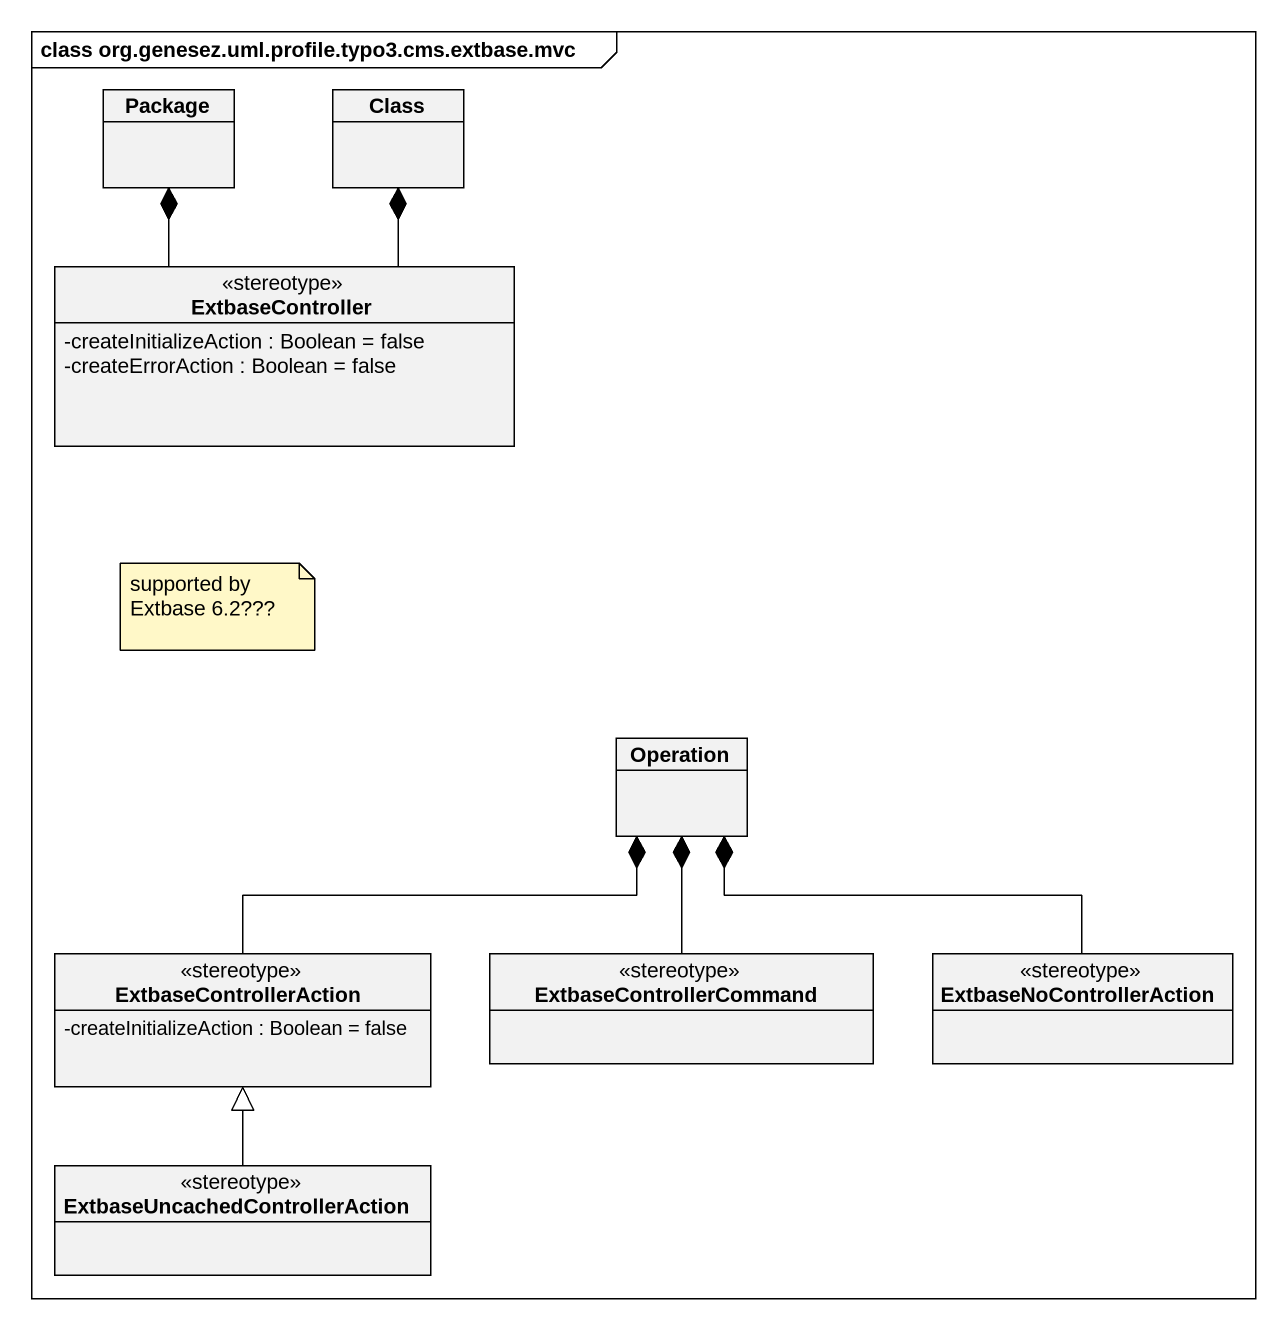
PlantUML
@startuml
mainframe class org.genesez.uml.profile.typo3.cms.extbase.mvc
hide circle
hide empty members
skinparam classAttributeIconSize 0
class "Package" as Package_
class "Class" as Class_
class ExtbaseController <<stereotype>> {
  -createInitializeAction : Boolean = false
  -createErrorAction : Boolean = false
}
class Operation
class ExtbaseControllerAction <<stereotype>> {
  -createInitializeAction : Boolean = false
}
class ExtbaseControllerCommand <<stereotype>>
class ExtbaseNoControllerAction <<stereotype>>
class "ExtbaseUncachedControllerAction" as ExtbaseUncachedControllerAct <<stereotype>>
ExtbaseController -up-* Package_
ExtbaseController -up-* Class_
ExtbaseControllerAction -right-* Operation
ExtbaseControllerCommand -up-* Operation
ExtbaseNoControllerAction -left-* Operation
ExtbaseUncachedControllerAct -up-|> ExtbaseControllerAction
note as N1
  supported by Extbase 6.2???
end note
@enduml
